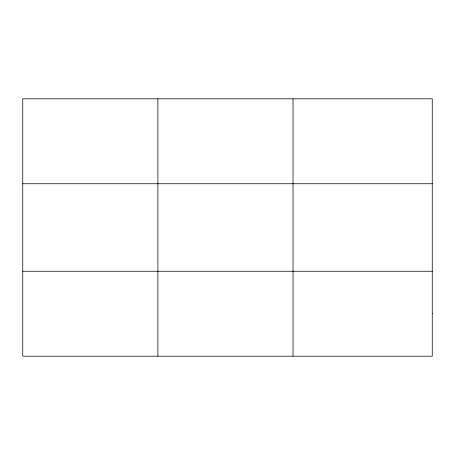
<?xml version="1.0" encoding="UTF-8"?>
<svg xmlns="http://www.w3.org/2000/svg" width="455" height="455" viewBox="0 0 455 455"><rect width="100%" height="100%" fill="white"/><g stroke="black" fill="none" stroke-linecap="round" stroke-linejoin="round"><path stroke-width="0.68" d="M157.885 356.191L157.885 98.809M293.02 356.191L293.02 98.809M22.75 183.746L432.25 183.746M22.75 271.254L432.25 271.254M432.25 313.723L432.25 356.191L22.75 356.191L22.75 98.809L432.25 98.809L432.25 313.723"/></g></svg>
